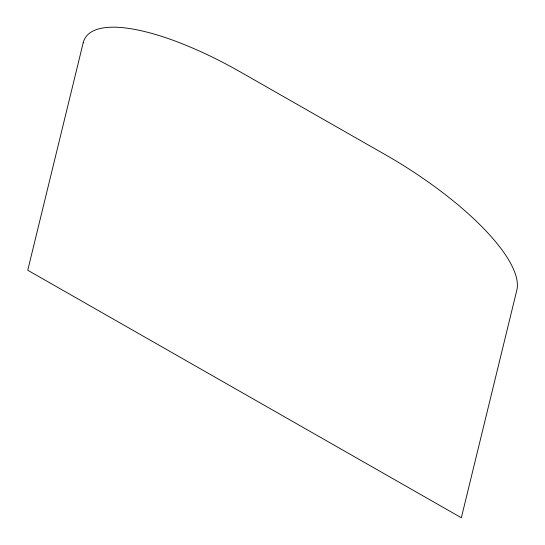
<?xml version="1.0" encoding="UTF-8"?>
<svg xmlns="http://www.w3.org/2000/svg" width="545" height="545" viewBox="0 0 545 545"><rect width="100%" height="100%" fill="white"/><g stroke="black" fill="none" stroke-linecap="round" stroke-linejoin="round"><path stroke-width="0.82" d="M83.201 42.769L27.747 270.245L461.343 517.75L516.796 290.274A167.179 52.34 31.5 0 0 385.22 154.63L240.686 72.124A167.179 52.34 31.5 0 0 83.201 42.769"/></g></svg>
